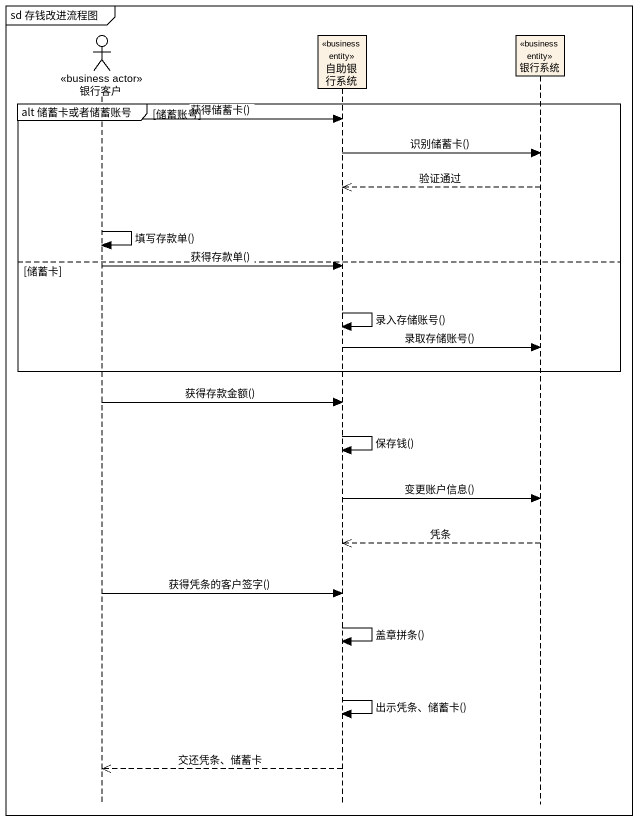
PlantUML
@startuml
mainframe sd 存钱改进流程图
hide footbox
actor 银行客户 <<business actor>>
participant 自助银行系统 <<business entity>>
participant 银行系统 <<business entity>>

group alt 储蓄卡或者储蓄账号 [储蓄账号]
  银行客户 -> 自助银行系统 : 获得储蓄卡()
  自助银行系统 -> 银行系统 : 识别储蓄卡()
  银行系统 -->> 自助银行系统 : 验证通过
  银行客户 -> 银行客户 : 填写存款单()
else 储蓄卡
  银行客户 -> 自助银行系统 : 获得存款单()
  自助银行系统 -> 自助银行系统 : 录入存储账号()
  自助银行系统 -> 银行系统 : 录取存储账号()
end
银行客户 -> 自助银行系统 : 获得存款金额()
自助银行系统 -> 自助银行系统 : 保存钱()
自助银行系统 -> 银行系统 : 变更账户信息()
银行系统 -->> 自助银行系统 : 凭条
银行客户 -> 自助银行系统 : 获得凭条的客户签字()
自助银行系统 -> 自助银行系统 : 盖章拼条()
自助银行系统 -> 自助银行系统 : 出示凭条、储蓄卡()
自助银行系统 -->> 银行客户 : 交还凭条、储蓄卡
@enduml
